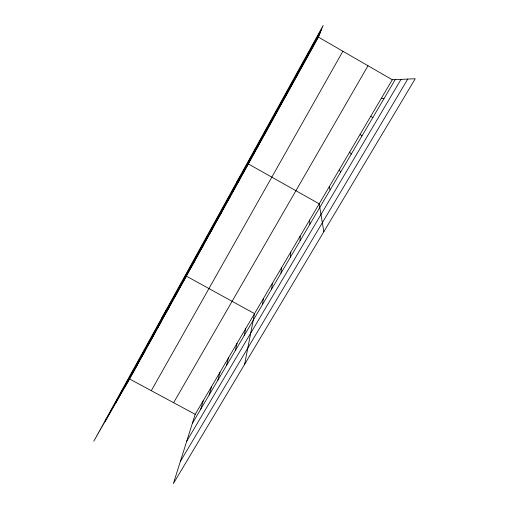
<?xml version="1.0" encoding="UTF-8"?>
<svg xmlns="http://www.w3.org/2000/svg" width="509" height="509" viewBox="0 0 509 509"><rect width="100%" height="100%" fill="white"/><g stroke="black" fill="none" stroke-linecap="round" stroke-linejoin="round"><path stroke-width="0.76" d="M290.518 257.051L290.773 252.076M281.013 273.161L281.534 267.753M271.628 289.061L272.41 283.239M262.364 304.757L263.407 298.529M244.632 364.304L254.513 313.633L186.358 276.139L161.27 318.85M244.193 335.558L245.726 328.547M235.273 350.663L237.048 343.282M226.473 365.583L228.471 357.84M217.776 380.318L220.003 372.213M209.186 394.876L211.636 386.42M200.705 409.249L203.371 400.456M307.97 55.99L308.244 55.099M392.267 79.76L195.202 414.326L173.391 483.55L415.242 78.736L392.267 79.76L318.399 37.106L323.158 25.45L93.758 441.214L129.56 378.976L318.399 37.106M105.172 421.363L321.605 29.248M115.683 403.096L320.206 32.678M124.845 387.164L319.009 35.617M151.3 390.683L342.881 51.244M132.855 372.658L137.379 364.813M140.968 357.973L145.294 350.478M173.62 402.708L367.994 65.744M157.497 328.044L161.423 321.287M149.182 343.098L153.311 335.972M165.921 312.8L169.631 306.424M174.447 297.358L177.946 291.377M191.836 265.876L194.883 260.716M192.326 423.45L395.213 79.627M186.739 441.176L401.016 79.372M200.699 249.83L203.511 245.09M180.339 461.491L407.773 79.067M209.676 233.574L212.247 229.273M218.768 217.101L221.097 213.252M227.987 200.412L230.062 197.021M237.328 183.501L239.141 180.587M236.386 182.718L248.341 163.936L319.194 203.816L323.832 231.741M256.676 148.469L257.942 146.554M266.703 130.317L267.677 128.93M276.871 111.91L277.545 111.07M287.178 93.242L287.547 92.962M381.394 98.224L383.977 98.67M370.673 116.427L372.9 117.445M129.56 378.976L195.202 414.326M360.092 134.382L361.982 135.948M349.658 152.096L351.21 154.195M339.369 169.567L340.591 172.188M329.215 186.809L330.125 189.933M309.599 220.111L309.905 224.189M300.125 236.195L300.151 240.732"/></g></svg>
